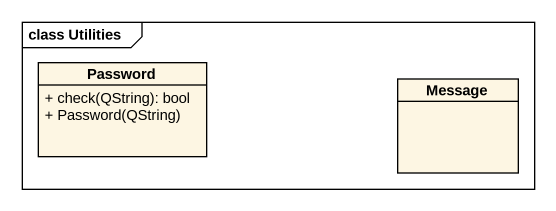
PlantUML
@startuml
mainframe class Utilities
hide circle
hide empty members
skinparam classAttributeIconSize 0
class Password {
  + check(QString): bool
  + Password(QString)
}
class Message
@enduml
